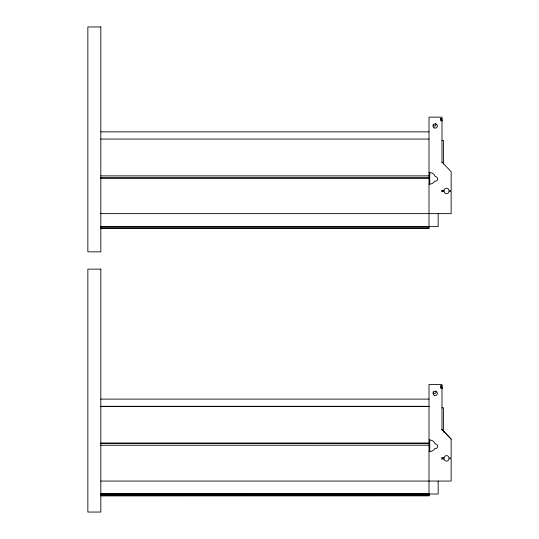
<?xml version="1.0" encoding="UTF-8"?>
<svg xmlns="http://www.w3.org/2000/svg" width="539" height="539" viewBox="0 0 539 539"><rect width="100%" height="100%" fill="white"/><g stroke="black" fill="none" stroke-linecap="round" stroke-linejoin="round"><path stroke-width="0.81" d="M442.068 120.359L441.987 120.877L441.791 119.368L440.545 118.499L440.545 120.877M442.068 387.777L441.987 388.289L441.791 386.786L440.545 385.917L440.545 388.289M441.987 118.499C439.09 117.94 442.465 119.415 441.987 120.877M100.833 131.86L429.01 131.86M100.833 139.069L429.01 139.062M441.987 140.403L443.429 140.403L443.429 163.971M429.01 172.561L429.731 172.561M100.833 175.869L429.01 175.869M100.833 177.958L429.01 177.958M100.833 178.025L429.01 178.025M429.01 184.001L429.731 184.001M441.987 190.469L444.264 190.469A2.291 2.291 0 0 1 446.555 188.185A2.291 2.291 0 0 1 448.846 190.469L451.143 190.469L451.143 171.698L441.987 162.077M441.987 191.412L444.264 191.412A2.291 2.291 0 0 0 446.555 193.703A2.291 2.291 0 0 0 448.846 191.412L451.143 191.412L451.143 213.639L100.833 213.639M100.833 226.609L438.167 226.609L438.167 213.639M100.833 226.757L429.01 226.757M100.833 226.973L429.01 226.973M100.833 228.199L429.01 228.199M100.833 228.415L429.01 228.415L429.01 117.138L441.987 117.138L441.987 162.657M441.987 385.917C439.09 385.358 442.465 386.834 441.987 388.289M100.833 399.103L429.01 399.103M100.833 406.312L429.01 406.312M100.833 406.48L429.01 406.48M441.987 407.821L443.429 407.821L443.429 432.231M429.01 439.979L429.731 439.979M100.833 443.119L429.01 443.119M100.833 443.287L429.01 443.287M100.833 445.275L429.01 445.207M429.01 451.419L429.731 451.419M441.987 457.887L444.264 457.887A2.291 2.291 0 0 1 446.555 455.603A2.291 2.291 0 0 1 448.846 457.887L451.143 457.887L451.143 439.117L441.987 429.495L451.143 439.117M441.987 458.83L444.264 458.83A2.291 2.291 0 0 0 446.555 461.121A2.291 2.291 0 0 0 448.846 458.83L451.143 458.83L451.143 481.057L100.833 481.057M429.01 494L100.833 494L438.167 494.027L438.167 481.057M100.833 494.223L429.01 494.223M100.833 495.442L429.01 495.442M100.833 495.664L429.01 495.617M100.833 495.833L429.01 495.833L429.01 384.55L441.987 384.55L441.987 430.075M443.429 190.072L443.429 191.749M443.429 457.483L443.429 459.167M441.987 190.072L441.987 191.911M441.987 457.483L441.987 459.329M429.731 172.386L429.731 184.17M429.731 439.804L429.731 451.588M435.586 123.68A1.442 1.442 0 0 1 434.939 126.092A1.442 1.442 0 0 1 433.174 124.327M429.731 184.075A5.72 5.72 0 0 0 434.69 181.212L434.784 181.144A2.291 2.291 0 0 0 437.648 179.231A2.291 2.291 0 0 0 435.377 176.644L434.69 175.492A5.72 5.72 0 0 0 429.731 172.628M435.586 391.098A1.442 1.442 0 0 1 434.939 393.51A1.442 1.442 0 0 1 433.174 391.745M429.731 451.493A5.72 5.72 0 0 0 434.69 448.63L434.784 448.563A2.291 2.291 0 0 0 437.648 446.649A2.291 2.291 0 0 0 435.377 444.062L434.69 442.91A5.72 5.72 0 0 0 429.731 440.046M100.833 26.95L87.857 26.95L87.857 251.841L100.833 251.841L100.833 26.95M100.833 269.143L87.857 269.143L87.857 512.05L100.833 512.05L100.833 269.143M434.138 127.864A2.163 2.163 0 0 0 437.378 125.991A2.163 2.163 0 0 0 434.138 124.118A2.163 2.163 0 0 0 434.138 127.864M434.138 395.276A2.163 2.163 0 0 0 437.378 393.409A2.163 2.163 0 0 0 434.138 391.536A2.163 2.163 0 0 0 434.138 395.276"/></g></svg>
